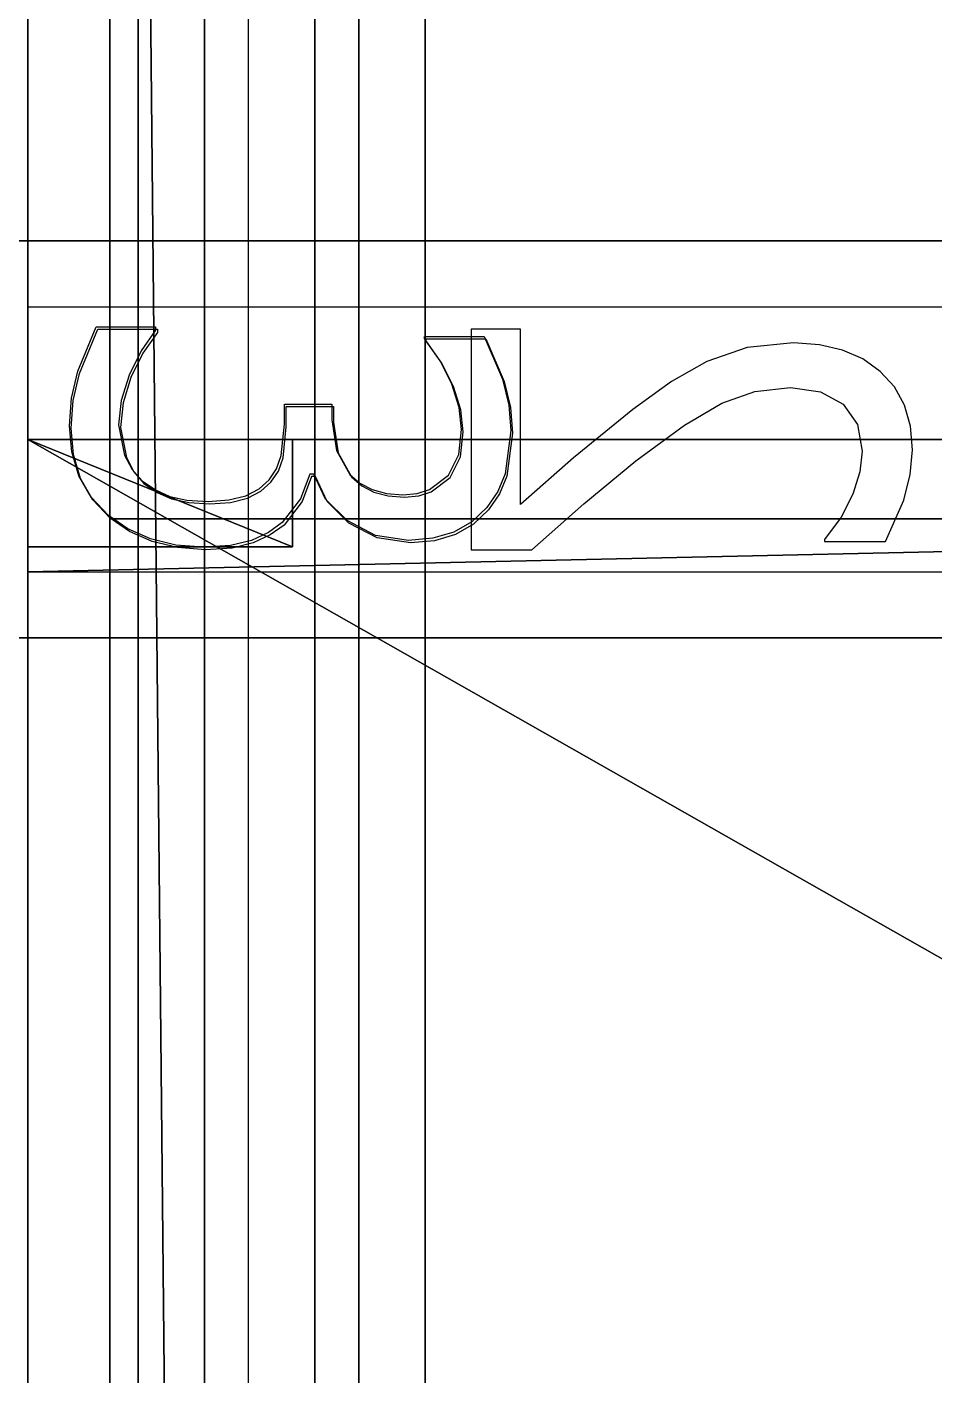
# Model space of a CAD drawing. Extents: x -93 to 34039, y -1114 to 8560.
# Drawn here: x 3 to 44.1, y 2382.7 to 2443.8 of the extents above; entities that cross this region are included whole.
import ezdxf

# ---------------------------------------------------------------- set-up
doc = ezdxf.new("R2010")
doc.units = 0
doc.layers.get('0').update_dxf_attribs({"color": 13, "linetype": 'CONTINUOUS'})
for name, color, linetype in [('____03______', 134, 'CONTINUOUS'), ('_____18________3____', 40, 'CONTINUOUS'), ('_____18________3_____', 44, 'CONTINUOUS'), ('_____18________4____', 142, 'CONTINUOUS'), ('_____18_____________', 36, 'CONTINUOUS'), ('_SYSTEM__CT_MODE', 252, 'CONTINUOUS'), ('_SYSTEM__RG_COLOR', 36, 'CONTINUOUS'), ('_SYSTEM__SKALER', 134, 'CONTINUOUS'), ('TEMP', 36, 'CONTINUOUS')]:
    doc.layers.add(name, color=color, linetype=linetype)

# ---------------------------------------------------------------- blocks, each defined once
blk = doc.blocks.new('SKALER_1')
for p, q in [((0, 5), (0, 0)), ((5, 5), (0, 5)), ((5, 0), (5, 5)), ((0, 0), (5, 0))]:
    blk.add_line(p, q)
mesh = blk.add_polyface()
corners = [(5, 5), (0, 0), (0, 5), (5, 0)]
mesh.append_faces([[corners[k] for k in face] for face in [(0, 1, 2), (1, 0, 3)]], dxfattribs={"vtx0": -1})
blk = doc.blocks.new('TELO_95')
for p, q in [((0, 970), (0, 0)), ((0, 970, 18), (0, 0, 18)), ((0, 0), (568, 0)), ((0, 0), (0, 0, 18)), ((0, 0, 18), (568, 0, 18))]:
    blk.add_line(p, q)
at = {"layer": '_SYSTEM__SKALER', "xscale": 0.8114285714285707, "yscale": 1.939999999999998}
blk.add_blockref('SKALER_1', (0, 0), dxfattribs=at)
mesh = blk.add_polyface()
corners = [(568, 970), (0, 0), (0, 970), (568, 0)]
mesh.append_faces([[corners[k] for k in face] for face in [(0, 1, 2), (1, 0, 3)]], dxfattribs={"vtx0": -1})
mesh = blk.add_polyface()
corners = [(568, 0, 18), (0, 970, 18), (0, 0, 18), (568, 970, 18)]
mesh.append_faces([[corners[k] for k in face] for face in [(0, 1, 2), (1, 0, 3)]], dxfattribs={"vtx0": -1})
blk = doc.blocks.new('MARKWR_KROMKI')
at = {"color": 250}
blk.add_line((0, 0, 16), (0, 0), dxfattribs=at)
blk = doc.blocks.new('M_K_FRONT')
for p, q in [((0, 0, 5), (749, 0, 5)), ((749, 0, -5), (0, 0, -5)), ((0, 0, -5), (0, 0, 5))]:
    blk.add_line(p, q)
mesh = blk.add_polyface()
corners = [(749, 0, 5), (0, 0, -5), (749, 0, -5), (0, 0, 5)]
mesh.append_faces([[corners[k] for k in face] for face in [(0, 1, 2), (1, 0, 3)]], dxfattribs={"vtx0": -1})
blk = doc.blocks.new('M_K_LEFT')
for p, q in [((0, 515, 5), (0, 0, 5)), ((0, 0, -5), (0, 515, -5)), ((0, 0, 5), (0, 0, -5))]:
    blk.add_line(p, q)
mesh = blk.add_polyface()
corners = [(0, 515, 5), (0, 0, -5), (0, 0, 5), (0, 515, -5)]
mesh.append_faces([[corners[k] for k in face] for face in [(0, 1, 2), (1, 0, 3)]], dxfattribs={"vtx0": -1})
blk = doc.blocks.new('KR_F')
at = {"color": 250}
for p, q in [((0, 0, 16), (0, 0)), ((700, 0, 16), (0, 0, 16)), ((0, 0), (700, 0))]:
    blk.add_line(p, q, dxfattribs=at)
mesh = blk.add_polyface()
corners = [(700, 0, 16), (0, 0), (700, 0), (0, 0, 16)]
mesh.append_faces([[corners[k] for k in face] for face in [(0, 1, 2), (1, 0, 3)]], dxfattribs={"vtx0": -1})
blk = doc.blocks.new('KR_L')
at = {"color": 250}
for p, q in [((0, 500), (0, 0)), ((0, 0, 16), (0, 500, 16)), ((0, 0), (0, 0, 16))]:
    blk.add_line(p, q, dxfattribs=at)
mesh = blk.add_polyface()
corners = [(0, 500, 16), (0, 0), (0, 0, 16), (0, 500)]
mesh.append_faces([[corners[k] for k in face] for face in [(0, 1, 2), (1, 0, 3)]], dxfattribs={"vtx0": -1})
blk = doc.blocks.new('KR_35')
at = {"yscale": 1.94, "zscale": 1.125}
blk.add_blockref('KR_L', (0, 0), dxfattribs=at)
at = {"xscale": 0.8114285714285715, "zscale": 1.125}
blk.add_blockref('KR_F', (0, 0), dxfattribs=at)
blk = doc.blocks.new('LL')
at = {"color": 250}
for p, q in [((0, 300, 16), (0, 0, 16)), ((0, 300, 8), (0, 0, 8)), ((0, 300), (0, 0)), ((0, 0, 16), (0, 0, 8)), ((0, 0, 8), (0, 0))]:
    blk.add_line(p, q, dxfattribs=at)
blk = doc.blocks.new('RAM_PANEL_95')
at = {"color": 250}
for p, q in [((0, 970), (0, 0)), ((0, 970, 18), (0, 0, 18)), ((0, 0), (568, 0)), ((0, 0), (0, 0, 18)), ((0, 0, 18), (568, 0, 18))]:
    blk.add_line(p, q, dxfattribs=at)
for name in ['TELO_95', 'KR_35']:
    blk.add_blockref(name, (0, 0))
at = {"layer": '_SYSTEM__CT_MODE', "xscale": 0.8114285714285707, "yscale": 1.939999999999999, "zscale": 1.124999999999998}
blk.add_blockref('MARKWR_KROMKI', (0, 0), dxfattribs=at)
at = {"layer": '_SYSTEM__CT_MODE', "yscale": 3.233333333333332, "zscale": 1.125}
blk.add_blockref('LL', (0, 0), dxfattribs=at)
at = {"layer": '_SYSTEM__RG_COLOR', "color": 1, "yscale": 1.871844660194175, "zscale": 1.2}
blk.add_blockref('M_K_LEFT', (3, 3, 9), dxfattribs=at)
at = {"layer": '_SYSTEM__RG_COLOR', "xscale": 0.7503337783711621, "zscale": 1.199999999999999}
blk.add_blockref('M_K_FRONT', (3, 3, 9), dxfattribs=at)
blk = doc.blocks.new('PANEL_G_34')
for p, q in [((-5, 440), (-5, 0)), ((5, 0), (5, 440)), ((-5, 0), (5, 0))]:
    blk.add_line(p, q)
at = {"color": 250}
for p, q in [((0, 300, 16), (0, 0, 16)), ((0, 300, 8), (0, 0, 8)), ((0, 300), (0, 0)), ((0, 0, 16), (0, 0, 8)), ((0, 0, 8), (0, 0))]:
    blk.add_line(p, q, dxfattribs=at)
blk.add_blockref('RAM_PANEL_95', (0, 0))
mesh = blk.add_polyface()
corners = [(5, 0), (-5, 440), (-5, 0), (5, 440)]
mesh.append_faces([[corners[k] for k in face] for face in [(0, 1, 2), (1, 0, 3)]], dxfattribs={"vtx0": -1})
blk = doc.blocks.new('RAM_PANEL_2')
at = {"layer": '_SYSTEM__RG_COLOR', "yscale": 2.25909090909091}
blk.add_blockref('PANEL_G_34', (8, 3, 3), dxfattribs=at)
blk = doc.blocks.new('PANEL_V_2')
blk.add_blockref('RAM_PANEL_2', (0, 0))
blk = doc.blocks.new('RAM_PANEL_3')
at = {"layer": '_SYSTEM__RG_COLOR', "yscale": 2.25909090909091}
blk.add_blockref('PANEL_G_34', (8, 3, 3), dxfattribs=at)
blk = doc.blocks.new('PANEL_V_3')
blk.add_blockref('RAM_PANEL_3', (0, 0))
blk = doc.blocks.new('MARKER_TEKSTUR')
for p, q in [((0, 0), (0, 500)), ((0, 500, 700), (0, 0, 700)), ((16, 0), (16, 500)), ((16, 500, 700), (16, 0, 700))]:
    blk.add_line(p, q)
blk = doc.blocks.new('M_K_VERH')
for p, q in [((-5, 440), (-5, 0)), ((5, 0), (5, 440)), ((-5, 0), (5, 0))]:
    blk.add_line(p, q)
mesh = blk.add_polyface()
corners = [(5, 0), (-5, 440), (-5, 0), (5, 440)]
mesh.append_faces([[corners[k] for k in face] for face in [(0, 1, 2), (1, 0, 3)]], dxfattribs={"vtx0": -1})
blk = doc.blocks.new('RAM_PANEL_5')
at = {"layer": '_SYSTEM__CT_MODE', "yscale": 2.000000000000143, "zscale": 1.399999999999949}
blk.add_blockref('MARKER_TEKSTUR', (0, 0), dxfattribs=at)
at = {"layer": '_SYSTEM__RG_COLOR', "yscale": 2.25909090909091}
for name, p in [('PANEL_G_34', (8, 3, 3)), ('M_K_VERH', (8, 3, 977))]:
    blk.add_blockref(name, p, dxfattribs=at)
blk = doc.blocks.new('PANEL_V_5')
blk.add_blockref('RAM_PANEL_5', (0, 0))
blk = doc.blocks.new('RAM_PANEL_4')
at = {"layer": '_SYSTEM__CT_MODE', "yscale": 2.000000000000143, "zscale": 2.799999999999898}
blk.add_blockref('MARKER_TEKSTUR', (0, 0), dxfattribs=at)
at = {"layer": '_SYSTEM__RG_COLOR', "yscale": 2.25909090909091}
for name, p in [('PANEL_G_34', (8, 3, 3)), ('M_K_VERH', (8, 3, 1957))]:
    blk.add_blockref(name, p, dxfattribs=at)
blk = doc.blocks.new('PANEL_V_4')
blk.add_blockref('RAM_PANEL_4', (0, 0))
blk = doc.blocks.new('TELO_32')
for p, q in [((907, 520), (0, 520)), ((907, 520, 3), (0, 520, 3))]:
    blk.add_line(p, q)
mesh = blk.add_polyface()
corners = [(907, 520), (0, 0), (0, 520), (907, 0)]
mesh.append_faces([[corners[k] for k in face] for face in [(0, 1, 2), (1, 0, 3)]], dxfattribs={"vtx0": -1})
mesh = blk.add_polyface()
corners = [(907, 0, 3), (0, 520, 3), (0, 0, 3), (907, 520, 3)]
mesh.append_faces([[corners[k] for k in face] for face in [(0, 1, 2), (1, 0, 3)]], dxfattribs={"vtx0": -1})
blk = doc.blocks.new('2_V_1')
at = {"color": 250}
for p, q in [((-5.147, -6.993), (-5.147, -4.847)), ((-5.147, -4.847), (5.147, -4.847)), ((5.147, -4.847), (5.147, -7.47)), ((3.033, -6.993), (-5.147, -6.993)), ((4.667, -20.124), (4.769, -20.124)), ((4.769, -20.124), (4.769, -22.76))]:
    blk.add_line(p, q, dxfattribs=at)
for points in [[(4.769, -22.76, 0), (2.834, -23.563, 0), (1.643, -23.836, 0), (0.49, -23.927, 0), (-0.616, -23.841, 0), (-1.596, -23.58, 0), (-2.449, -23.147, 0), (-3.176, -22.54, 0), (-3.757, -21.785, 0), (-4.172, -20.907, 0), (-4.421, -19.905, 0), (-4.504, -18.781, 0), (-4.284, -16.791, 0), (-3.635, -15.04, 0), (-2.701, -13.508, 0), (-1.399, -11.839, 0), (0.858, -9.284, 0), (3.033, -6.993, 0)], [(5.147, -7.47, 0), (2.997, -9.73, 0), (0.991, -11.977, 0), (-0.661, -14.072, 0), (-1.695, -15.686, 0), (-2.239, -17.116, 0), (-2.42, -18.655, 0), (-2.225, -19.953, 0), (-1.639, -20.933, 0), (-0.703, -21.55, 0), (0.541, -21.756, 0), (1.509, -21.655, 0), (2.553, -21.354, 0), (3.623, -20.845, 0), (4.667, -20.124, 0)]]:
    blk.add_polyline3d(points, dxfattribs=at)
blk = doc.blocks.new('M_K_BACK')
for p, q in [((0, 0, 5), (749, 0, 5)), ((749, 0, -5), (0, 0, -5))]:
    blk.add_line(p, q)
mesh = blk.add_polyface()
corners = [(0, 0, 5), (749, 0, -5), (0, 0, -5), (749, 0, 5)]
mesh.append_faces([[corners[k] for k in face] for face in [(0, 1, 2), (1, 0, 3)]], dxfattribs={"vtx0": -1})
blk = doc.blocks.new('KR_Z')
at = {"color": 250}
for p, q in [((0, 0), (700, 0)), ((700, 0, 16), (0, 0, 16))]:
    blk.add_line(p, q, dxfattribs=at)
mesh = blk.add_polyface()
corners = [(0, 0, 16), (700, 0), (0, 0), (700, 0, 16)]
mesh.append_faces([[corners[k] for k in face] for face in [(0, 1, 2), (1, 0, 3)]], dxfattribs={"vtx0": -1})
blk = doc.blocks.new('KR_3')
at = {"xscale": 1.295714285714286, "zscale": 0.1875}
blk.add_blockref('KR_Z', (0, 520), dxfattribs=at)
blk = doc.blocks.new('RAM_PANEL_31')
at = {"color": 250}
for p, q in [((907, 520), (0, 520)), ((907, 520, 3), (0, 520, 3))]:
    blk.add_line(p, q, dxfattribs=at)
for name in ['TELO_32', 'KR_3']:
    blk.add_blockref(name, (0, 0))
at = {"layer": '_SYSTEM__CT_MODE', "xscale": 0.9714640198511383, "yscale": 1.048192771084347}
blk.add_blockref('2_V_1', (453.5, 520, 2.999), dxfattribs=at)
at = {"layer": '_SYSTEM__RG_COLOR', "xscale": 1.202937249666223, "zscale": 0.2999999999999997}
blk.add_blockref('M_K_BACK', (3, 517, 1.5), dxfattribs=at)
blk = doc.blocks.new('PANEL_G_3')
blk.add_blockref('RAM_PANEL_31', (0, 0))
blk = doc.blocks.new('____')
at = {"layer": '____03______', "extrusion": (2.95823e-31, -7.65714e-16, -1), "rotation": 270}
blk.add_blockref('PANEL_G_3', (-538, 918.5, -3), dxfattribs=at)
blk = doc.blocks.new('TELO_87')
mesh = blk.add_polyface()
corners = [(934, 550), (0, 0), (0, 550), (934, 0)]
mesh.append_faces([[corners[k] for k in face] for face in [(0, 1, 2), (1, 0, 3)]], dxfattribs={"vtx0": -1})
mesh = blk.add_polyface()
corners = [(934, 0, 18), (0, 550, 18), (0, 0, 18), (934, 550, 18)]
mesh.append_faces([[corners[k] for k in face] for face in [(0, 1, 2), (1, 0, 3)]], dxfattribs={"vtx0": -1})
blk = doc.blocks.new('__________1')
at = {"color": 250}
for p, q in [((6.115, 5.147), (8.784, 5.147)), ((8.784, 5.147), (8.784, 4.989)), ((20.853, 4.591), (20.853, 4.696)), ((20.853, 4.696), (23.523, 4.696)), ((14.57, 1.537), (16.69, 1.537)), ((13.88, -1.999), (14.214, -1.477)), ((15.885, -1.737), (15.706, -1.737)), ((8.184, -2.051), (8.775, -2.472)), ((12.826, -2.739), (13.425, -2.42)), ((13.425, -2.42), (13.88, -1.999)), ((17.953, -2.157), (18.499, -2.454)), ((8.775, -2.472), (9.423, -2.77)), ((18.499, -2.454), (19.138, -2.632)), ((19.138, -2.632), (19.87, -2.691)), ((19.87, -2.691), (20.516, -2.631))]:
    blk.add_line(p, q, dxfattribs=at)
for points in [[(4.96, 0, 0), (4.915, 0.519, 0), (5.009, 1.81, 0), (5.291, 3.08, 0), (6.115, 5.147, 0)], [(8.784, 4.989, 0), (8.13, 4.019, 0), (7.597, 2.891, 0), (7.242, 1.705, 0), (7.124, 0.561, 0), (7.392, -0.845, 0), (7.724, -1.519, 0), (8.184, -2.051, 0)], [(23.523, 4.696, 0), (24.346, 2.707, 0), (24.629, 1.483, 0), (24.723, 0.299, 0), (24.468, -1.716, 0), (24.136, -2.545, 0), (23.65, -3.29, 0), (22.973, -3.953, 0), (22.169, -4.433, 0), (21.227, -4.725, 0), (20.138, -4.822, 0), (18.655, -4.592, 0), (17.373, -3.903, 0), (16.41, -2.903, 0), (15.885, -1.737, 0)], [(20.516, -2.631, 0), (21.077, -2.45, 0), (21.926, -1.779, 0), (22.386, -0.813, 0), (22.514, 0.352, 0), (22.405, 1.38, 0), (22.079, 2.471, 0), (21.556, 3.562, 0), (20.853, 4.591, 0)], [(14.214, -1.477, 0), (14.423, -0.855, 0), (14.57, 0.593, 0), (14.57, 1.537, 0)], [(16.69, 1.537, 0), (16.69, 0.803, 0), (16.893, -0.631, 0), (17.501, -1.742, 0), (17.953, -2.157, 0)], [(15.706, -1.737, 0), (15.279, -2.891, 0), (14.468, -3.993, 0), (13.848, -4.452, 0), (13.088, -4.822, 0), (12.137, -5.066, 0), (10.943, -5.147, 0), (9.694, -5.05, 0), (8.554, -4.759, 0), (7.539, -4.292, 0), (6.664, -3.667, 0), (5.887, -2.811, 0), (5.342, -1.815, 0), (5.022, -0.699, 0), (4.96, 0, 0)], [(9.423, -2.77, 0), (10.189, -2.947, 0), (11.134, -3.006, 0), (12.068, -2.939, 0), (12.826, -2.739, 0)]]:
    blk.add_polyline3d(points, dxfattribs=at)
blk = doc.blocks.new('RAM_PANEL_87')
at = {"rotation": 270}
blk.add_blockref('TELO_87', (0, 934), dxfattribs=at)
at = {"layer": '_SYSTEM__CT_MODE', "xscale": 1.009671179883954, "yscale": 0.9714640198511127}
blk.add_blockref('__________1', (0, 467, 17.999), dxfattribs=at)
at = {"layer": '_SYSTEM__RG_COLOR', "color": 1, "yscale": 1.801941747572816, "zscale": 1.2}
blk.add_blockref('M_K_LEFT', (3, 3, 9), dxfattribs=at)
blk = doc.blocks.new('PANEL_G_29')
blk.add_blockref('RAM_PANEL_87', (0, 0))
blk = doc.blocks.new('RAM_PANEL_68')
at = {"layer": '_SYSTEM__RG_COLOR', "color": 1, "xscale": 1.2, "yscale": 1.236363636363636}
blk.add_blockref('PANEL_G_34', (9, 3, 3), dxfattribs=at)
blk = doc.blocks.new('PANEL_V_44')
blk.add_blockref('RAM_PANEL_68', (0, 0))
blk = doc.blocks.new('M_K_FR')
for p, q in [((5, 0, 640), (-5, 0, 640)), ((-5, 0, 640), (-5, 0)), ((-5, 0), (5, 0)), ((5, 0), (5, 0, 640))]:
    blk.add_line(p, q)
mesh = blk.add_polyface()
corners = [(5, 0), (-5, 0, 640), (-5, 0), (5, 0, 640)]
mesh.append_faces([[corners[k] for k in face] for face in [(0, 1, 2), (1, 0, 3)]], dxfattribs={"vtx0": -1})
blk = doc.blocks.new('1_V_1')
at = {"color": 250}
for p, q in [((-0.838, 23.182), (-0.715, 23.927)), ((-0.715, 23.927), (1.264, 23.927)), ((1.264, 23.927), (1.264, 6.788)), ((-5.147, 19.534), (-5.147, 21.271)), ((-1.188, 19.534), (-5.147, 19.534)), ((-1.188, 6.788), (-1.188, 19.534)), ((-5.147, 6.788), (-1.188, 6.788)), ((-5.147, 4.847), (-5.147, 6.788)), ((1.264, 6.788), (5.147, 6.788)), ((5.147, 6.788), (5.147, 4.847)), ((5.147, 4.847), (-5.147, 4.847))]:
    blk.add_line(p, q, dxfattribs=at)
blk.add_polyline3d([(-5.147, 21.271, 0), (-3.423, 21.405, 0), (-2.031, 21.794, 0), (-1.105, 22.605, 0), (-0.838, 23.182, 0)], dxfattribs=at)
blk = doc.blocks.new('RAM_PANEL_61')
at = {"layer": '_SYSTEM__CT_MODE', "xscale": 1.124999999999999, "yscale": 1.100000000000078, "zscale": 0.5799999999999788}
blk.add_blockref('MARKER_TEKSTUR', (0, 0), dxfattribs=at)
at = {"layer": '_SYSTEM__CT_MODE', "extrusion": (1, 0, 6.30612e-14), "xscale": 0.9714640198511213, "yscale": 1.031620319277108, "rotation": 270}
blk.add_blockref('1_V_1', (0, 203, 18), dxfattribs=at)
at = {"layer": '_SYSTEM__RG_COLOR', "xscale": 1.2, "yscale": 1.236363636363636}
for name, p in [('PANEL_G_34', (9, 3, 3)), ('M_K_VERH', (9, 3, 403))]:
    blk.add_blockref(name, p, dxfattribs=at)
at = {"layer": '_SYSTEM__RG_COLOR', "color": 1, "xscale": 1.2, "zscale": 0.6249999999999749}
blk.add_blockref('M_K_FR', (9, 3, 3), dxfattribs=at)
blk = doc.blocks.new('PANEL_V_40')
blk.add_blockref('RAM_PANEL_61', (0, 0))
blk = doc.blocks.new('RAM_PANEL_64')
at = {"layer": '_SYSTEM__RG_COLOR', "color": 1, "xscale": 1.2, "yscale": 1.236363636363636}
blk.add_blockref('PANEL_G_34', (9, 3, 3), dxfattribs=at)
blk = doc.blocks.new('PANEL_V_42')
blk.add_blockref('RAM_PANEL_64', (0, 0))
blk = doc.blocks.new('TELO_65')
mesh = blk.add_polyface()
corners = [(934, 550), (0, 0), (0, 550), (934, 0)]
mesh.append_faces([[corners[k] for k in face] for face in [(0, 1, 2), (1, 0, 3)]], dxfattribs={"vtx0": -1})
mesh = blk.add_polyface()
corners = [(934, 0, 18), (0, 550, 18), (0, 0, 18), (934, 550, 18)]
mesh.append_faces([[corners[k] for k in face] for face in [(0, 1, 2), (1, 0, 3)]], dxfattribs={"vtx0": -1})
blk = doc.blocks.new('RAM_PANEL_65')
at = {"rotation": 270}
blk.add_blockref('TELO_65', (0, 934), dxfattribs=at)
at = {"layer": '_SYSTEM__CT_MODE', "xscale": 1.009671179883954, "yscale": 0.9714640198511127}
blk.add_blockref('__________1', (0, 467, 17.999), dxfattribs=at)
blk = doc.blocks.new('PANEL_G_20')
blk.add_blockref('RAM_PANEL_65', (0, 0))
blk = doc.blocks.new('TELO_60')
mesh = blk.add_polyface()
corners = [(934, 550), (0, 0), (0, 550), (934, 0)]
mesh.append_faces([[corners[k] for k in face] for face in [(0, 1, 2), (1, 0, 3)]], dxfattribs={"vtx0": -1})
mesh = blk.add_polyface()
corners = [(934, 0, 18), (0, 550, 18), (0, 0, 18), (934, 550, 18)]
mesh.append_faces([[corners[k] for k in face] for face in [(0, 1, 2), (1, 0, 3)]], dxfattribs={"vtx0": -1})
blk = doc.blocks.new('RAM_PANEL_60')
at = {"rotation": 270}
blk.add_blockref('TELO_60', (0, 934), dxfattribs=at)
at = {"layer": '_SYSTEM__CT_MODE', "xscale": 1.009671179883954, "yscale": 0.9714640198511127}
blk.add_blockref('__________1', (0, 467, 17.999), dxfattribs=at)
at = {"layer": '_SYSTEM__RG_COLOR', "color": 1, "yscale": 1.801941747572816, "zscale": 1.2}
blk.add_blockref('M_K_LEFT', (3, 3, 9), dxfattribs=at)
blk = doc.blocks.new('PANEL_G_18')
blk.add_blockref('RAM_PANEL_60', (0, 0))
blk = doc.blocks.new('TELO_69')
mesh = blk.add_polyface()
corners = [(934, 550), (0, 0), (0, 550), (934, 0)]
mesh.append_faces([[corners[k] for k in face] for face in [(0, 1, 2), (1, 0, 3)]], dxfattribs={"vtx0": -1})
mesh = blk.add_polyface()
corners = [(934, 0, 18), (0, 550, 18), (0, 0, 18), (934, 550, 18)]
mesh.append_faces([[corners[k] for k in face] for face in [(0, 1, 2), (1, 0, 3)]], dxfattribs={"vtx0": -1})
blk = doc.blocks.new('RAM_PANEL_69')
at = {"rotation": 270}
blk.add_blockref('TELO_69', (0, 934), dxfattribs=at)
at = {"layer": '_SYSTEM__CT_MODE', "xscale": 1.009671179883954, "yscale": 0.9714640198511127}
blk.add_blockref('__________1', (0, 467, 17.999), dxfattribs=at)
at = {"layer": '_SYSTEM__RG_COLOR', "color": 1, "yscale": 1.801941747572816, "zscale": 1.2}
blk.add_blockref('M_K_LEFT', (3, 3, 9), dxfattribs=at)
blk = doc.blocks.new('PANEL_G_22')
blk.add_blockref('RAM_PANEL_69', (0, 0))
blk = doc.blocks.new('TELO_62')
mesh = blk.add_polyface()
corners = [(934, 550), (0, 0), (0, 550), (934, 0)]
mesh.append_faces([[corners[k] for k in face] for face in [(0, 1, 2), (1, 0, 3)]], dxfattribs={"vtx0": -1})
mesh = blk.add_polyface()
corners = [(934, 0, 18), (0, 550, 18), (0, 0, 18), (934, 550, 18)]
mesh.append_faces([[corners[k] for k in face] for face in [(0, 1, 2), (1, 0, 3)]], dxfattribs={"vtx0": -1})
blk = doc.blocks.new('RAM_PANEL_62')
at = {"rotation": 270}
blk.add_blockref('TELO_62', (0, 934), dxfattribs=at)
at = {"layer": '_SYSTEM__CT_MODE', "xscale": 1.009671179883954, "yscale": 0.9714640198511127}
blk.add_blockref('__________1', (0, 467, 17.999), dxfattribs=at)
at = {"layer": '_SYSTEM__RG_COLOR', "color": 1, "yscale": 1.801941747572816, "zscale": 1.2}
blk.add_blockref('M_K_LEFT', (3, 3, 9), dxfattribs=at)
blk = doc.blocks.new('PANEL_G_19')
blk.add_blockref('RAM_PANEL_62', (0, 0))
blk = doc.blocks.new('TELO_59')
mesh = blk.add_polyface()
corners = [(934, 550), (0, 0), (0, 550), (934, 0)]
mesh.append_faces([[corners[k] for k in face] for face in [(0, 1, 2), (1, 0, 3)]], dxfattribs={"vtx0": -1})
mesh = blk.add_polyface()
corners = [(934, 0, 18), (0, 550, 18), (0, 0, 18), (934, 550, 18)]
mesh.append_faces([[corners[k] for k in face] for face in [(0, 1, 2), (1, 0, 3)]], dxfattribs={"vtx0": -1})
blk = doc.blocks.new('RAM_PANEL_59')
at = {"rotation": 270}
blk.add_blockref('TELO_59', (0, 934), dxfattribs=at)
at = {"layer": '_SYSTEM__CT_MODE', "xscale": 1.009671179883954, "yscale": 0.9714640198511127}
blk.add_blockref('__________1', (0, 467, 17.999), dxfattribs=at)
at = {"layer": '_SYSTEM__RG_COLOR', "color": 1, "yscale": 1.801941747572816, "zscale": 1.2}
blk.add_blockref('M_K_LEFT', (3, 3, 9), dxfattribs=at)
blk = doc.blocks.new('PANEL_G_17')
blk.add_blockref('RAM_PANEL_59', (0, 0))
blk = doc.blocks.new('RAM_PANEL_54')
at = {"layer": '_SYSTEM__RG_COLOR', "color": 1, "xscale": 1.2, "yscale": 1.236363636363636}
blk.add_blockref('PANEL_G_34', (9, 3, 3), dxfattribs=at)
blk = doc.blocks.new('PANEL_V_37')
blk.add_blockref('RAM_PANEL_54', (0, 0))
blk = doc.blocks.new('TELO_88')
mesh = blk.add_polyface()
corners = [(934, 550), (0, 0), (0, 550), (934, 0)]
mesh.append_faces([[corners[k] for k in face] for face in [(0, 1, 2), (1, 0, 3)]], dxfattribs={"vtx0": -1})
mesh = blk.add_polyface()
corners = [(934, 0, 18), (0, 550, 18), (0, 0, 18), (934, 550, 18)]
mesh.append_faces([[corners[k] for k in face] for face in [(0, 1, 2), (1, 0, 3)]], dxfattribs={"vtx0": -1})
blk = doc.blocks.new('RAM_PANEL_88')
at = {"rotation": 270}
blk.add_blockref('TELO_88', (0, 934), dxfattribs=at)
at = {"layer": '_SYSTEM__CT_MODE', "xscale": 1.009671179883954, "yscale": 0.9714640198511127}
blk.add_blockref('__________1', (0, 467, 17.999), dxfattribs=at)
at = {"layer": '_SYSTEM__RG_COLOR', "color": 1, "yscale": 1.801941747572816, "zscale": 1.2}
blk.add_blockref('M_K_LEFT', (3, 3, 9), dxfattribs=at)
blk = doc.blocks.new('PANEL_G_30')
blk.add_blockref('RAM_PANEL_88', (0, 0))
blk = doc.blocks.new('TELO_66')
mesh = blk.add_polyface()
corners = [(934, 550), (0, 0), (0, 550), (934, 0)]
mesh.append_faces([[corners[k] for k in face] for face in [(0, 1, 2), (1, 0, 3)]], dxfattribs={"vtx0": -1})
mesh = blk.add_polyface()
corners = [(934, 0, 18), (0, 550, 18), (0, 0, 18), (934, 550, 18)]
mesh.append_faces([[corners[k] for k in face] for face in [(0, 1, 2), (1, 0, 3)]], dxfattribs={"vtx0": -1})
blk = doc.blocks.new('RAM_PANEL_66')
at = {"rotation": 270}
blk.add_blockref('TELO_66', (0, 934), dxfattribs=at)
at = {"layer": '_SYSTEM__CT_MODE', "xscale": 1.009671179883954, "yscale": 0.9714640198511127}
blk.add_blockref('__________1', (0, 467, 17.999), dxfattribs=at)
at = {"layer": '_SYSTEM__RG_COLOR', "color": 1, "yscale": 1.801941747572816, "zscale": 1.2}
blk.add_blockref('M_K_LEFT', (3, 3, 9), dxfattribs=at)
blk = doc.blocks.new('PANEL_G_21')
blk.add_blockref('RAM_PANEL_66', (0, 0))
blk = doc.blocks.new('TELO_89')
mesh = blk.add_polyface()
corners = [(934, 550), (0, 0), (0, 550), (934, 0)]
mesh.append_faces([[corners[k] for k in face] for face in [(0, 1, 2), (1, 0, 3)]], dxfattribs={"vtx0": -1})
mesh = blk.add_polyface()
corners = [(934, 0, 18), (0, 550, 18), (0, 0, 18), (934, 550, 18)]
mesh.append_faces([[corners[k] for k in face] for face in [(0, 1, 2), (1, 0, 3)]], dxfattribs={"vtx0": -1})
blk = doc.blocks.new('RAM_PANEL_89')
at = {"rotation": 270}
blk.add_blockref('TELO_89', (0, 934), dxfattribs=at)
at = {"layer": '_SYSTEM__CT_MODE', "xscale": 1.009671179883954, "yscale": 0.9714640198511127}
blk.add_blockref('__________1', (0, 467, 17.999), dxfattribs=at)
at = {"layer": '_SYSTEM__RG_COLOR', "color": 1, "yscale": 1.801941747572816, "zscale": 1.2}
blk.add_blockref('M_K_LEFT', (3, 3, 9), dxfattribs=at)
blk = doc.blocks.new('PANEL_G_31')
blk.add_blockref('RAM_PANEL_89', (0, 0))
blk = doc.blocks.new('RAM_PANEL_92')
at = {"layer": '_SYSTEM__CT_MODE', "xscale": 1.124999999999999, "yscale": 1.100000000000078, "zscale": 0.4285714285714129}
blk.add_blockref('MARKER_TEKSTUR', (0, 0), dxfattribs=at)
at = {"layer": '_SYSTEM__CT_MODE', "extrusion": (1, 0, 8.53429e-14), "xscale": 0.9714640198511213, "yscale": 1.031620319277108, "rotation": 270}
blk.add_blockref('1_V_1', (0, 150, 18), dxfattribs=at)
at = {"layer": '_SYSTEM__RG_COLOR', "xscale": 1.2, "yscale": 1.236363636363636}
for name, p in [('PANEL_G_34', (9, 3, 3)), ('M_K_VERH', (9, 3, 297))]:
    blk.add_blockref(name, p, dxfattribs=at)
at = {"layer": '_SYSTEM__RG_COLOR', "color": 1, "xscale": 1.2, "zscale": 0.4593749999999817}
blk.add_blockref('M_K_FR', (9, 3, 3), dxfattribs=at)
blk = doc.blocks.new('PANEL_V_56')
blk.add_blockref('RAM_PANEL_92', (0, 0))
blk = doc.blocks.new('RAM_PANEL_93')
at = {"layer": '_SYSTEM__CT_MODE', "xscale": 1.124999999999999, "yscale": 1.100000000000078, "zscale": 0.4285714285714129}
blk.add_blockref('MARKER_TEKSTUR', (0, 0), dxfattribs=at)
at = {"layer": '_SYSTEM__CT_MODE', "extrusion": (1, 0, 8.53429e-14), "xscale": 0.9714640198511213, "yscale": 1.031620319277108, "rotation": 270}
blk.add_blockref('1_V_1', (0, 150, 18), dxfattribs=at)
at = {"layer": '_SYSTEM__RG_COLOR', "xscale": 1.2, "yscale": 1.236363636363636}
for name, p in [('PANEL_G_34', (9, 3, 3)), ('M_K_VERH', (9, 3, 297))]:
    blk.add_blockref(name, p, dxfattribs=at)
at = {"layer": '_SYSTEM__RG_COLOR', "color": 1, "xscale": 1.2, "zscale": 0.4593749999999817}
blk.add_blockref('M_K_FR', (9, 3, 3), dxfattribs=at)
blk = doc.blocks.new('PANEL_V_57')
blk.add_blockref('RAM_PANEL_93', (0, 0))
blk = doc.blocks.new('RAM_PANEL_94')
at = {"layer": '_SYSTEM__CT_MODE', "xscale": 1.124999999999999, "yscale": 1.100000000000078, "zscale": 0.4285714285714129}
blk.add_blockref('MARKER_TEKSTUR', (0, 0), dxfattribs=at)
at = {"layer": '_SYSTEM__CT_MODE', "extrusion": (1, 0, 8.53429e-14), "xscale": 0.9714640198511213, "yscale": 1.031620319277108, "rotation": 270}
blk.add_blockref('1_V_1', (0, 150, 18), dxfattribs=at)
at = {"layer": '_SYSTEM__RG_COLOR', "xscale": 1.2, "yscale": 1.236363636363636}
for name, p in [('PANEL_G_34', (9, 3, 3)), ('M_K_VERH', (9, 3, 297))]:
    blk.add_blockref(name, p, dxfattribs=at)
at = {"layer": '_SYSTEM__RG_COLOR', "color": 1, "xscale": 1.2, "zscale": 0.4593749999999817}
blk.add_blockref('M_K_FR', (9, 3, 3), dxfattribs=at)
blk = doc.blocks.new('PANEL_V_58')
blk.add_blockref('RAM_PANEL_94', (0, 0))
blk = doc.blocks.new('RAM_PANEL_83')
at = {"layer": '_SYSTEM__CT_MODE', "xscale": 1.124999999999999, "yscale": 1.100000000000078, "zscale": 0.4285714285714129}
blk.add_blockref('MARKER_TEKSTUR', (0, 0), dxfattribs=at)
at = {"layer": '_SYSTEM__CT_MODE', "extrusion": (1, 0, 8.53429e-14), "xscale": 0.9714640198511213, "yscale": 1.031620319277108, "rotation": 270}
blk.add_blockref('1_V_1', (0, 150, 18), dxfattribs=at)
at = {"layer": '_SYSTEM__RG_COLOR', "xscale": 1.2, "yscale": 1.236363636363636}
for name, p in [('PANEL_G_34', (9, 3, 3)), ('M_K_VERH', (9, 3, 297))]:
    blk.add_blockref(name, p, dxfattribs=at)
at = {"layer": '_SYSTEM__RG_COLOR', "color": 1, "xscale": 1.2, "zscale": 0.4593749999999817}
blk.add_blockref('M_K_FR', (9, 3, 3), dxfattribs=at)
blk = doc.blocks.new('PANEL_V_55')
blk.add_blockref('RAM_PANEL_83', (0, 0))
blk = doc.blocks.new('TELO_84')
mesh = blk.add_polyface()
corners = [(934, 550), (0, 0), (0, 550), (934, 0)]
mesh.append_faces([[corners[k] for k in face] for face in [(0, 1, 2), (1, 0, 3)]], dxfattribs={"vtx0": -1})
mesh = blk.add_polyface()
corners = [(934, 0, 18), (0, 550, 18), (0, 0, 18), (934, 550, 18)]
mesh.append_faces([[corners[k] for k in face] for face in [(0, 1, 2), (1, 0, 3)]], dxfattribs={"vtx0": -1})
blk = doc.blocks.new('RAM_PANEL_84')
at = {"rotation": 270}
blk.add_blockref('TELO_84', (0, 934), dxfattribs=at)
at = {"layer": '_SYSTEM__CT_MODE', "xscale": 1.009671179883954, "yscale": 0.9714640198511127}
blk.add_blockref('__________1', (0, 467, 17.999), dxfattribs=at)
at = {"layer": '_SYSTEM__RG_COLOR', "color": 1, "yscale": 1.801941747572816, "zscale": 1.2}
blk.add_blockref('M_K_LEFT', (3, 3, 9), dxfattribs=at)
blk = doc.blocks.new('PANEL_G_26')
blk.add_blockref('RAM_PANEL_84', (0, 0))

msp = doc.modelspace()

# ---------------------------------------------------------------- block references
at = {"layer": '_____18________3____', "rotation": 270.0000000000001}
for name, p in [('PANEL_V_44', (0, 2910.1)), ('PANEL_V_56', (0, 2434.1, 1782)), ('PANEL_V_57', (0, 2434.1, 1464)), ('PANEL_V_58', (0, 2434.1, 1146)), ('PANEL_V_55', (0, 2434.1, 828))]:
    msp.add_blockref(name, p, dxfattribs=at)
at = {"layer": '_____18________3____'}
for name, p in [('PANEL_G_20', (-0.078, 1958.21, 2082)), ('PANEL_G_29', (0, 1958.1, 1764)), ('PANEL_G_22', (0, 1958.1, 110)), ('PANEL_G_30', (0, 1958.1, 1446)), ('PANEL_G_21', (0, 1958.1, 1128)), ('PANEL_G_31', (0, 1958.1, 792)), ('PANEL_G_26', (0, 1958.1, 810))]:
    msp.add_blockref(name, p, dxfattribs=at)
at = {"layer": '_____18________3_____', "rotation": 270.0000000000001}
for name, p in [('PANEL_V_42', (0, 2910.1, 2100)), ('PANEL_V_40', (0, 2434.1, 2118))]:
    msp.add_blockref(name, p, dxfattribs=at)
at = {"layer": '_____18________3_____'}
for name, p in [('PANEL_G_18', (0, 1958.1, 2524)), ('PANEL_G_19', (0, 1958.1, 2100)), ('PANEL_G_17', (0, 1958.1, 2912))]:
    msp.add_blockref(name, p, dxfattribs=at)
at = {"layer": '_____18________4____', "rotation": 270.0000000000001}
msp.add_blockref('PANEL_V_37', (0, 2928.1), dxfattribs=at)
at = {"layer": '_____18_____________'}
for p in [(0, 1960.1, 587), (0, 1960.1, 382)]:
    msp.add_blockref('____', p, dxfattribs=at)
at = {"layer": 'TEMP'}
for name, p in [('PANEL_V_5', (0, 2000, 1960)), ('PANEL_V_4', (0, 2000)), ('PANEL_V_2', (0, 1000)), ('PANEL_V_3', (0, 1000, 2100))]:
    msp.add_blockref(name, p, dxfattribs=at)

doc.saveas('drawing.dxf')
